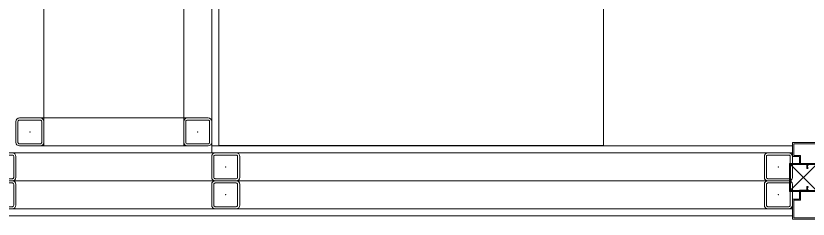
# Model space of a CAD drawing. Extents: x -1286 to 34975, y -230 to 6637.
# Drawn here: x 17226.8 to 17340.1, y 3276.9 to 3306.1 of the extents above; entities that cross this region are included whole.
import ezdxf

# ---------------------------------------------------------------- set-up
doc = ezdxf.new("R2010")
doc.units = 0
doc.header["$LTSCALE"] = 20
doc.layers.get('0').update_dxf_attribs({"color": 9, "lineweight": 9})
for name, color, linetype, lineweight in [('05V', 9, 'Continuous', 9), ('06D', 9, 'Continuous', 9), ('10', 9, 'Continuous', 9), ('11', 9, 'Continuous', 9), ('33', 9, 'BATTING', 9)]:
    doc.layers.add(name, color=color, linetype=linetype, lineweight=lineweight)
doc.linetypes.add('BATTING', pattern='A,0.0001,-0.1,[134,ltypeshp.shx,S=0.1,R=0,X=-0.1,Y=0],-0.2,[134,ltypeshp.shx,S=0.1,R=180,X=0.1,Y=0],-0.1', length=0.4001)

# ---------------------------------------------------------------- blocks, each defined once
blk = doc.blocks.new('Prf-40x40')
for points in [[(1.5, -2), (-1.5, -2, -0.414214), (-2, -1.5), (-2, 1.5, -0.414214), (-1.5, 2), (1.5, 2, -0.414214), (2, 1.5), (2, -1.5, -0.414214)], [(1.5, -1.7), (-1.5, -1.7, -0.414214), (-1.7, -1.5), (-1.7, 1.5, -0.414214), (-1.5, 1.7), (1.5, 1.7, -0.414214), (1.7, 1.5), (1.7, -1.5, -0.414214)]]:
    blk.add_lwpolyline(points, format="xyb", close=True)
blk.add_point((0, 0))
blk = doc.blocks.new('Group-398-1')
at = {"lineweight": 0, "flags": 128}
blk.add_lwpolyline([(384774.1706, 69367.6054), (384774.1706, 69368.1554), (384775.3706, 69368.1554), (384775.3706, 69367.6054)], close=True, dxfattribs=at)
blk.add_lwpolyline([(384775.3706, 69367.6054), (384774.1706, 69367.6054), (384774.1706, 69368.1554), (384775.3706, 69368.1554)], close=True)
blk = doc.blocks.new('p-korkasa_40x40')
at = {"layer": '10'}
for points in [[(-2, -2), (-2, -2, 4.557572), (-2, -2), (2, -2, 6.895317), (2, -2), (2, -2), (2, 2), (-2, 2), (-2, -2)], [(-1.85, -1.85), (-1.85, 1.85), (1.85, 1.85), (1.85, -1.85), (-1.85, -1.85, -4.556435), (-1.85, -1.85)]]:
    blk.add_lwpolyline(points, format="xyb", close=True, dxfattribs=at)
for points in [[(2, -2), (-2, 2)], [(2, 2), (-2, -1.97)]]:
    blk.add_lwpolyline(points, dxfattribs=at)
blk = doc.blocks.new('P-AH-01-10')
at = {"layer": '10'}
for points in [[(-3.61, -96.62), (-3.65, -96.66, 0.091673), (-3.57, -96.73), (-3.54, -96.7, 0.288261), (-3.3, -96.7), (-3.26, -96.73, 0.091673), (-3.19, -96.66), (-3.23, -96.62, 0.288261)], [(-6.77, -96.62), (-6.81, -96.66, 0.091673), (-6.74, -96.73), (-6.7, -96.7, 0.288261), (-6.46, -96.7), (-6.43, -96.73, 0.091673), (-6.35, -96.66), (-6.39, -96.62)], [(-6.28, -96.62), (-6.28, -96.85), (-6.84, -96.85), (-6.84, -97.88, -0.414214), (-6.87, -97.9), (-8, -97.9), (-8, -98.88, -0.414214), (-8.03, -98.9), (-10, -98.9, -0.414214), (-10.02, -98.88), (-10.02, -95.25, -0.414214)], [(0.98, -95.25), (0.98, -98.88, -0.414214), (0.95, -98.9), (-1.88, -98.9, -0.414214), (-1.9, -98.88), (-1.9, -97.9), (-3.14, -97.9, -0.414214), (-3.16, -97.88), (-3.16, -96.85), (-3.72, -96.85), (-3.72, -96.62)]]:
    blk.add_lwpolyline(points, format="xyb", dxfattribs=at)
for points in [[(-7, -97.72), (-8.16, -97.72), (-8.16, -98.7), (-9.82, -98.7), (-9.82, -95.3), (-7, -95.3)], [(0.78, -98.7), (0.78, -95.3), (-3, -95.3), (-3, -97.72), (-1.74, -97.72), (-1.74, -98.7)]]:
    blk.add_lwpolyline(points, close=True, dxfattribs=at)
at = {"layer": '10', "rotation": 90}
blk.add_blockref('p-korkasa_40x40', (-5, -97.3), dxfattribs=at)

msp = doc.modelspace()

# ---------------------------------------------------------------- linework, layer by layer
at = {"layer": '06D'}
for points in [[(17230.84, 3290.93), (17230.84, 3453.93)], [(17250.84, 3453.93), (17250.84, 3290.93)], [(17251.34, 3291.43), (17230.34, 3291.43)], [(17230.34, 3287.43), (17251.34, 3287.43)], [(17255.34, 3286.43), (17226.34, 3286.43)], [(17154.34, 3282.43), (17334.34, 3282.43)]]:
    msp.add_lwpolyline(points, dxfattribs=at)
at = {"layer": '11'}
for points in [[(17254.84, 3287.43), (17255.84, 3287.43), (17255.87, 3457.43), (17254.84, 3457.43)], [(17254.84, 3286.43), (17254.84, 3287.43), (17337.84, 3287.43), (17337.84, 3286.43)], [(17150.84, 3277.43), (17150.84, 3278.43), (17337.84, 3278.43), (17337.84, 3277.43)]]:
    msp.add_lwpolyline(points, close=True, dxfattribs=at)
at = {"layer": '33', "ltscale": 0.3}
for points in [[(17230.84, 3287.53), (17230.84, 3457.33)], [(17250.84, 3287.53), (17250.84, 3457.33)], [(17150.94, 3282.43), (17337.74, 3282.43)]]:
    msp.add_lwpolyline(points, dxfattribs=at)

# ---------------------------------------------------------------- block references
at = {"layer": '05V', "xscale": 100, "yscale": 100, "zscale": 100, "rotation": 270}
msp.add_blockref('Group-398-1', (-6919504.7, 38480824.56), dxfattribs=at)
at = {"layer": '10', "rotation": 270}
msp.add_blockref('P-AH-01-10', (17436.74, 3277.92), dxfattribs=at)
at = {"layer": '10', "xscale": -1, "rotation": 90}
for p in [(17228.84, 3289.43), (17252.84, 3289.43)]:
    msp.add_blockref('Prf-40x40', p, dxfattribs=at)
at = {"layer": '10', "xscale": -1}
for p in [(17224.84, 3284.43), (17256.84, 3284.43), (17335.84, 3284.43), (17224.84, 3280.43), (17256.84, 3280.43), (17335.84, 3280.43)]:
    msp.add_blockref('Prf-40x40', p, dxfattribs=at)

doc.saveas('drawing.dxf')
